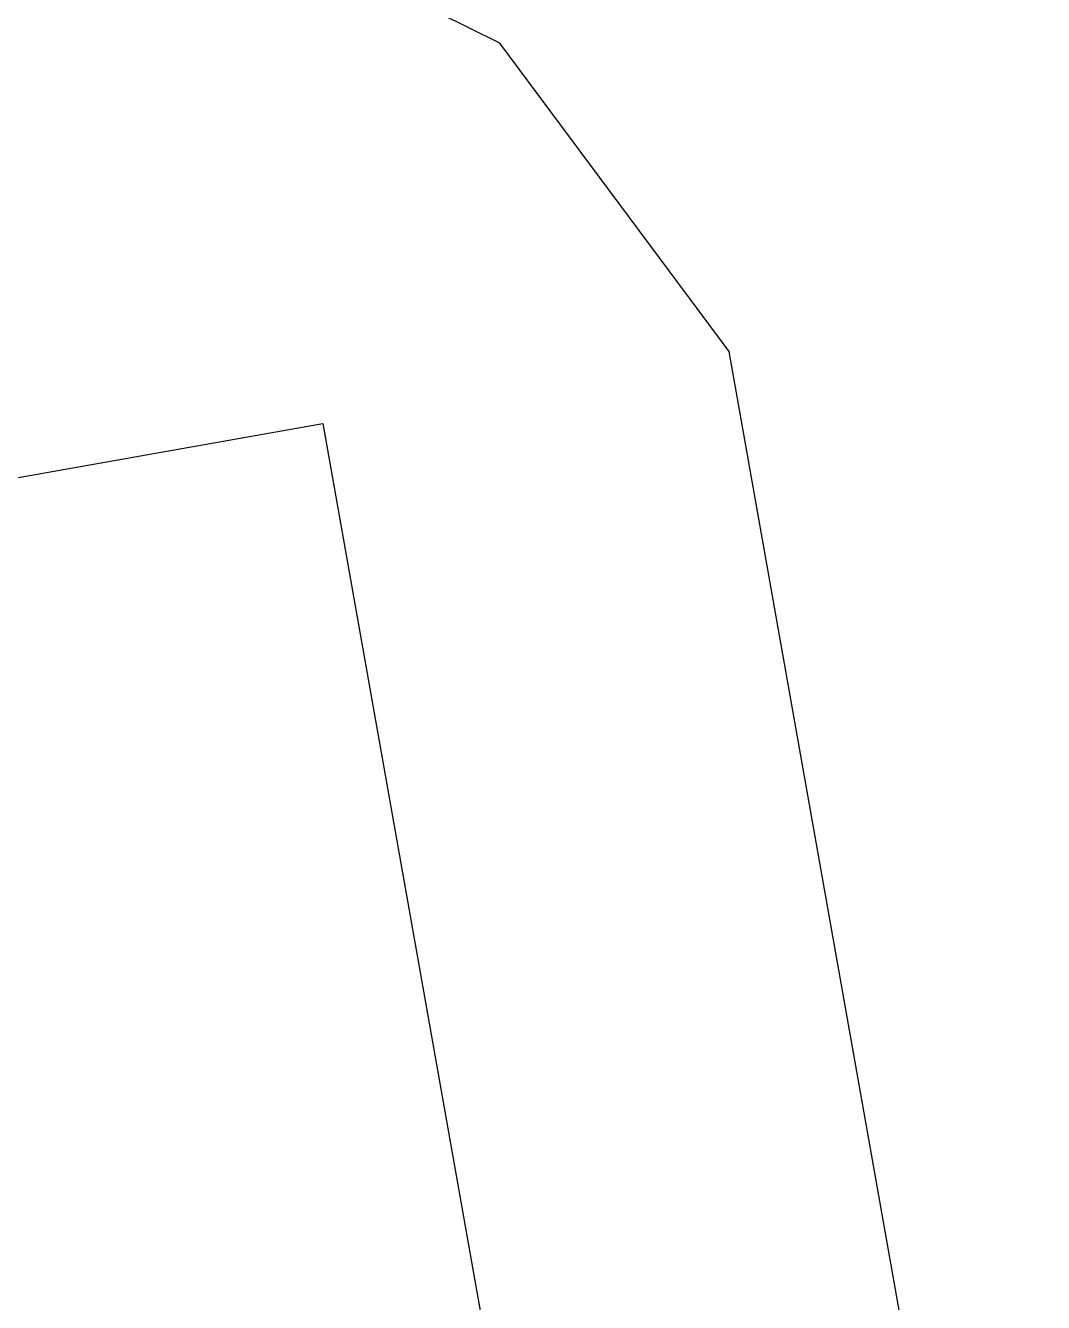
# Model space of a CAD drawing. Header units: millimetres. Extents: x 0 to 8967983, y -224399 to 13801.
# Drawn here: x 71336.904 to 71340.514, y -193403.951 to -193399.42 of the extents above; entities that cross this region are included whole.
import ezdxf

# ---------------------------------------------------------------- set-up
doc = ezdxf.new("R2010")
doc.units = ezdxf.units.MM
doc.header["$LTSCALE"] = 10
doc.layers.add('Архитектура', color=251, linetype='Continuous')

msp = doc.modelspace()

# ---------------------------------------------------------------- linework, layer by layer
at = {"layer": 'Архитектура', "lineweight": 25, "transparency": 33554684}
msp.add_lwpolyline([(71334.3571, -193401.4709), (71337.9587, -193400.8326), (71338.831, -193405.7547), (71337.8706, -193405.9249), (71337.9557, -193406.4051), (71338.521, -193406.8002), (71340.4419, -193406.4598), (71339.3993, -193400.5773), (71338.5862, -193399.4831), (71336.0074, -193398.2067)], dxfattribs=at)
msp.add_lwpolyline([(71334.3571, -193401.4709), (71337.9587, -193400.8326), (71338.831, -193405.7547), (71337.8706, -193405.9249), (71337.9557, -193406.4051), (71338.521, -193406.8002), (71340.4419, -193406.4598), (71339.3993, -193400.5773), (71338.5862, -193399.4831), (71336.0074, -193398.2067)], dxfattribs=at)
msp.add_lwpolyline([(71334.3571, -193401.4709), (71337.9587, -193400.8326), (71338.831, -193405.7547), (71337.8706, -193405.9249), (71337.9557, -193406.4051), (71338.521, -193406.8002), (71340.4419, -193406.4598), (71339.3993, -193400.5773), (71338.5862, -193399.4831), (71336.0074, -193398.2067)], dxfattribs=at)
msp.add_lwpolyline([(71334.3571, -193401.4709), (71337.9587, -193400.8326), (71338.831, -193405.7547), (71337.8706, -193405.9249), (71337.9557, -193406.4051), (71338.521, -193406.8002), (71340.4419, -193406.4598), (71339.3993, -193400.5773), (71338.5862, -193399.4831), (71336.0074, -193398.2067)], dxfattribs=at)
msp.add_lwpolyline([(71334.3571, -193401.4709), (71337.9587, -193400.8326), (71338.831, -193405.7547), (71337.8706, -193405.9249), (71337.9557, -193406.4051), (71338.521, -193406.8002), (71340.4419, -193406.4598), (71339.3993, -193400.5773), (71338.5862, -193399.4831), (71336.0074, -193398.2067)], dxfattribs=at)
msp.add_lwpolyline([(71334.3571, -193401.4709), (71337.9587, -193400.8326), (71338.831, -193405.7547), (71337.8706, -193405.9249), (71337.9557, -193406.4051), (71338.521, -193406.8002), (71340.4419, -193406.4598), (71339.3993, -193400.5773), (71338.5862, -193399.4831), (71336.0074, -193398.2067)], dxfattribs=at)
msp.add_lwpolyline([(71334.3571, -193401.4709), (71337.9587, -193400.8326), (71338.831, -193405.7547), (71337.8706, -193405.9249), (71337.9557, -193406.4051), (71338.521, -193406.8002), (71340.4419, -193406.4598), (71339.3993, -193400.5773), (71338.5862, -193399.4831), (71336.0074, -193398.2067)], dxfattribs=at)
msp.add_lwpolyline([(71334.3571, -193401.4709), (71337.9587, -193400.8326), (71338.831, -193405.7547), (71337.8706, -193405.9249), (71337.9557, -193406.4051), (71338.521, -193406.8002), (71340.4419, -193406.4598), (71339.3993, -193400.5773), (71338.5862, -193399.4831), (71336.0074, -193398.2067)], dxfattribs=at)
msp.add_lwpolyline([(71334.3571, -193401.4709), (71337.9587, -193400.8326), (71338.831, -193405.7547), (71337.8706, -193405.9249), (71337.9557, -193406.4051), (71338.521, -193406.8002), (71340.4419, -193406.4598), (71339.3993, -193400.5773), (71338.5862, -193399.4831), (71336.0074, -193398.2067)], dxfattribs=at)
msp.add_lwpolyline([(71334.3571, -193401.4709), (71337.9587, -193400.8326), (71338.831, -193405.7547), (71337.8706, -193405.9249), (71337.9557, -193406.4051), (71338.521, -193406.8002), (71340.4419, -193406.4598), (71339.3993, -193400.5773), (71338.5862, -193399.4831), (71336.0074, -193398.2067)], dxfattribs=at)
msp.add_lwpolyline([(71334.3571, -193401.4709), (71337.9587, -193400.8326), (71338.831, -193405.7547), (71337.8706, -193405.9249), (71337.9557, -193406.4051), (71338.521, -193406.8002), (71340.4419, -193406.4598), (71339.3993, -193400.5773), (71338.5862, -193399.4831), (71336.0074, -193398.2067)], dxfattribs=at)
msp.add_lwpolyline([(71334.3571, -193401.4709), (71337.9587, -193400.8326), (71338.831, -193405.7547), (71337.8706, -193405.9249), (71337.9557, -193406.4051), (71338.521, -193406.8002), (71340.4419, -193406.4598), (71339.3993, -193400.5773), (71338.5862, -193399.4831), (71336.0074, -193398.2067)], dxfattribs=at)
msp.add_lwpolyline([(71334.3571, -193401.4709), (71337.9587, -193400.8326), (71338.831, -193405.7547), (71337.8706, -193405.9249), (71337.9557, -193406.4051), (71338.521, -193406.8002), (71340.4419, -193406.4598), (71339.3993, -193400.5773), (71338.5862, -193399.4831), (71336.0074, -193398.2067)], dxfattribs=at)
msp.add_lwpolyline([(71334.3571, -193401.4709), (71337.9587, -193400.8326), (71338.831, -193405.7547), (71337.8706, -193405.9249), (71337.9557, -193406.4051), (71338.521, -193406.8002), (71340.4419, -193406.4598), (71339.3993, -193400.5773), (71338.5862, -193399.4831), (71336.0074, -193398.2067)], dxfattribs=at)
msp.add_lwpolyline([(71334.3571, -193401.4709), (71337.9587, -193400.8326), (71338.831, -193405.7547), (71337.8706, -193405.9249), (71337.9557, -193406.4051), (71338.521, -193406.8002), (71340.4419, -193406.4598), (71339.3993, -193400.5773), (71338.5862, -193399.4831), (71336.0074, -193398.2067)], dxfattribs=at)
msp.add_lwpolyline([(71334.3571, -193401.4709), (71337.9587, -193400.8326), (71338.831, -193405.7547), (71337.8706, -193405.9249), (71337.9557, -193406.4051), (71338.521, -193406.8002), (71340.4419, -193406.4598), (71339.3993, -193400.5773), (71338.5862, -193399.4831), (71336.0074, -193398.2067)], dxfattribs=at)
msp.add_lwpolyline([(71334.3571, -193401.4709), (71337.9587, -193400.8326), (71338.831, -193405.7547), (71337.8706, -193405.9249), (71337.9557, -193406.4051), (71338.521, -193406.8002), (71340.4419, -193406.4598), (71339.3993, -193400.5773), (71338.5862, -193399.4831), (71336.0074, -193398.2067)], dxfattribs=at)
msp.add_lwpolyline([(71334.3571, -193401.4709), (71337.9587, -193400.8326), (71338.831, -193405.7547), (71337.8706, -193405.9249), (71337.9557, -193406.4051), (71338.521, -193406.8002), (71340.4419, -193406.4598), (71339.3993, -193400.5773), (71338.5862, -193399.4831), (71336.0074, -193398.2067)], dxfattribs=at)
msp.add_lwpolyline([(71334.3571, -193401.4709), (71337.9587, -193400.8326), (71338.831, -193405.7547), (71337.8706, -193405.9249), (71337.9557, -193406.4051), (71338.521, -193406.8002), (71340.4419, -193406.4598), (71339.3993, -193400.5773), (71338.5862, -193399.4831), (71336.0074, -193398.2067)], dxfattribs=at)
msp.add_lwpolyline([(71334.3571, -193401.4709), (71337.9587, -193400.8326), (71338.831, -193405.7547), (71337.8706, -193405.9249), (71337.9557, -193406.4051), (71338.521, -193406.8002), (71340.4419, -193406.4598), (71339.3993, -193400.5773), (71338.5862, -193399.4831), (71336.0074, -193398.2067)], dxfattribs=at)
msp.add_lwpolyline([(71334.3571, -193401.4709), (71337.9587, -193400.8326), (71338.831, -193405.7547), (71337.8706, -193405.9249), (71337.9557, -193406.4051), (71338.521, -193406.8002), (71340.4419, -193406.4598), (71339.3993, -193400.5773), (71338.5862, -193399.4831), (71336.0074, -193398.2067)], dxfattribs=at)
msp.add_lwpolyline([(71334.3571, -193401.4709), (71337.9587, -193400.8326), (71338.831, -193405.7547), (71337.8706, -193405.9249), (71337.9557, -193406.4051), (71338.521, -193406.8002), (71340.4419, -193406.4598), (71339.3993, -193400.5773), (71338.5862, -193399.4831), (71336.0074, -193398.2067)], dxfattribs=at)
msp.add_lwpolyline([(71334.3571, -193401.4709), (71337.9587, -193400.8326), (71338.831, -193405.7547), (71337.8706, -193405.9249), (71337.9557, -193406.4051), (71338.521, -193406.8002), (71340.4419, -193406.4598), (71339.3993, -193400.5773), (71338.5862, -193399.4831), (71336.0074, -193398.2067)], dxfattribs=at)
msp.add_lwpolyline([(71334.3571, -193401.4709), (71337.9587, -193400.8326), (71338.831, -193405.7547), (71337.8706, -193405.9249), (71337.9557, -193406.4051), (71338.521, -193406.8002), (71340.4419, -193406.4598), (71339.3993, -193400.5773), (71338.5862, -193399.4831), (71336.0074, -193398.2067)], dxfattribs=at)
msp.add_lwpolyline([(71334.3571, -193401.4709), (71337.9587, -193400.8326), (71338.831, -193405.7547), (71337.8706, -193405.9249), (71337.9557, -193406.4051), (71338.521, -193406.8002), (71340.4419, -193406.4598), (71339.3993, -193400.5773), (71338.5862, -193399.4831), (71336.0074, -193398.2067)], dxfattribs=at)
msp.add_lwpolyline([(71334.3571, -193401.4709), (71337.9587, -193400.8326), (71338.831, -193405.7547), (71337.8706, -193405.9249), (71337.9557, -193406.4051), (71338.521, -193406.8002), (71340.4419, -193406.4598), (71339.3993, -193400.5773), (71338.5862, -193399.4831), (71336.0074, -193398.2067)], dxfattribs=at)
msp.add_lwpolyline([(71334.3571, -193401.4709), (71337.9587, -193400.8326), (71338.831, -193405.7547), (71337.8706, -193405.9249), (71337.9557, -193406.4051), (71338.521, -193406.8002), (71340.4419, -193406.4598), (71339.3993, -193400.5773), (71338.5862, -193399.4831), (71336.0074, -193398.2067)], dxfattribs=at)
msp.add_lwpolyline([(71334.3571, -193401.4709), (71337.9587, -193400.8326), (71338.831, -193405.7547), (71337.8706, -193405.9249), (71337.9557, -193406.4051), (71338.521, -193406.8002), (71340.4419, -193406.4598), (71339.3993, -193400.5773), (71338.5862, -193399.4831), (71336.0074, -193398.2067)], dxfattribs=at)
msp.add_lwpolyline([(71334.3571, -193401.4709), (71337.9587, -193400.8326), (71338.831, -193405.7547), (71337.8706, -193405.9249), (71337.9557, -193406.4051), (71338.521, -193406.8002), (71340.4419, -193406.4598), (71339.3993, -193400.5773), (71338.5862, -193399.4831), (71336.0074, -193398.2067)], dxfattribs=at)
msp.add_lwpolyline([(71334.3571, -193401.4709), (71337.9587, -193400.8326), (71338.831, -193405.7547), (71337.8706, -193405.9249), (71337.9557, -193406.4051), (71338.521, -193406.8002), (71340.4419, -193406.4598), (71339.3993, -193400.5773), (71338.5862, -193399.4831), (71336.0074, -193398.2067)], dxfattribs=at)
msp.add_lwpolyline([(71334.3571, -193401.4709), (71337.9587, -193400.8326), (71338.831, -193405.7547), (71337.8706, -193405.9249), (71337.9557, -193406.4051), (71338.521, -193406.8002), (71340.4419, -193406.4598), (71339.3993, -193400.5773), (71338.5862, -193399.4831), (71336.0074, -193398.2067)], dxfattribs=at)
msp.add_lwpolyline([(71334.3571, -193401.4709), (71337.9587, -193400.8326), (71338.831, -193405.7547), (71337.8706, -193405.9249), (71337.9557, -193406.4051), (71338.521, -193406.8002), (71340.4419, -193406.4598), (71339.3993, -193400.5773), (71338.5862, -193399.4831), (71336.0074, -193398.2067)], dxfattribs=at)
msp.add_lwpolyline([(71334.3571, -193401.4709), (71337.9587, -193400.8326), (71338.831, -193405.7547), (71337.8706, -193405.9249), (71337.9557, -193406.4051), (71338.521, -193406.8002), (71340.4419, -193406.4598), (71339.3993, -193400.5773), (71338.5862, -193399.4831), (71336.0074, -193398.2067)], dxfattribs=at)
msp.add_lwpolyline([(71334.3571, -193401.4709), (71337.9587, -193400.8326), (71338.831, -193405.7547), (71337.8706, -193405.9249), (71337.9557, -193406.4051), (71338.521, -193406.8002), (71340.4419, -193406.4598), (71339.3993, -193400.5773), (71338.5862, -193399.4831), (71336.0074, -193398.2067)], dxfattribs=at)
msp.add_lwpolyline([(71334.3571, -193401.4709), (71337.9587, -193400.8326), (71338.831, -193405.7547), (71337.8706, -193405.9249), (71337.9557, -193406.4051), (71338.521, -193406.8002), (71340.4419, -193406.4598), (71339.3993, -193400.5773), (71338.5862, -193399.4831), (71336.0074, -193398.2067)], dxfattribs=at)
msp.add_lwpolyline([(71334.3571, -193401.4709), (71337.9587, -193400.8326), (71338.831, -193405.7547), (71337.8706, -193405.9249), (71337.9557, -193406.4051), (71338.521, -193406.8002), (71340.4419, -193406.4598), (71339.3993, -193400.5773), (71338.5862, -193399.4831), (71336.0074, -193398.2067)], dxfattribs=at)
msp.add_lwpolyline([(71334.3571, -193401.4709), (71337.9587, -193400.8326), (71338.831, -193405.7547), (71337.8706, -193405.9249), (71337.9557, -193406.4051), (71338.521, -193406.8002), (71340.4419, -193406.4598), (71339.3993, -193400.5773), (71338.5862, -193399.4831), (71336.0074, -193398.2067)], dxfattribs=at)
msp.add_lwpolyline([(71334.3571, -193401.4709), (71337.9587, -193400.8326), (71338.831, -193405.7547), (71337.8706, -193405.9249), (71337.9557, -193406.4051), (71338.521, -193406.8002), (71340.4419, -193406.4598), (71339.3993, -193400.5773), (71338.5862, -193399.4831), (71336.0074, -193398.2067)], dxfattribs=at)
msp.add_lwpolyline([(71334.3571, -193401.4709), (71337.9587, -193400.8326), (71338.831, -193405.7547), (71337.8706, -193405.9249), (71337.9557, -193406.4051), (71338.521, -193406.8002), (71340.4419, -193406.4598), (71339.3993, -193400.5773), (71338.5862, -193399.4831), (71336.0074, -193398.2067)], dxfattribs=at)
msp.add_lwpolyline([(71334.3571, -193401.4709), (71337.9587, -193400.8326), (71338.831, -193405.7547), (71337.8706, -193405.9249), (71337.9557, -193406.4051), (71338.521, -193406.8002), (71340.4419, -193406.4598), (71339.3993, -193400.5773), (71338.5862, -193399.4831), (71336.0074, -193398.2067)], dxfattribs=at)
msp.add_lwpolyline([(71334.3571, -193401.4709), (71337.9587, -193400.8326), (71338.831, -193405.7547), (71337.8706, -193405.9249), (71337.9557, -193406.4051), (71338.521, -193406.8002), (71340.4419, -193406.4598), (71339.3993, -193400.5773), (71338.5862, -193399.4831), (71336.0074, -193398.2067)], dxfattribs=at)
msp.add_lwpolyline([(71334.3571, -193401.4709), (71337.9587, -193400.8326), (71338.831, -193405.7547), (71337.8706, -193405.9249), (71337.9557, -193406.4051), (71338.521, -193406.8002), (71340.4419, -193406.4598), (71339.3993, -193400.5773), (71338.5862, -193399.4831), (71336.0074, -193398.2067)], dxfattribs=at)
msp.add_lwpolyline([(71334.3571, -193401.4709), (71337.9587, -193400.8326), (71338.831, -193405.7547), (71337.8706, -193405.9249), (71337.9557, -193406.4051), (71338.521, -193406.8002), (71340.4419, -193406.4598), (71339.3993, -193400.5773), (71338.5862, -193399.4831), (71336.0074, -193398.2067)], dxfattribs=at)
msp.add_lwpolyline([(71334.3571, -193401.4709), (71337.9587, -193400.8326), (71338.831, -193405.7547), (71337.8706, -193405.9249), (71337.9557, -193406.4051), (71338.521, -193406.8002), (71340.4419, -193406.4598), (71339.3993, -193400.5773), (71338.5862, -193399.4831), (71336.0074, -193398.2067)], dxfattribs=at)
msp.add_lwpolyline([(71334.3571, -193401.4709), (71337.9587, -193400.8326), (71338.831, -193405.7547), (71337.8706, -193405.9249), (71337.9557, -193406.4051), (71338.521, -193406.8002), (71340.4419, -193406.4598), (71339.3993, -193400.5773), (71338.5862, -193399.4831), (71336.0074, -193398.2067)], dxfattribs=at)
msp.add_lwpolyline([(71334.3571, -193401.4709), (71337.9587, -193400.8326), (71338.831, -193405.7547), (71337.8706, -193405.9249), (71337.9557, -193406.4051), (71338.521, -193406.8002), (71340.4419, -193406.4598), (71339.3993, -193400.5773), (71338.5862, -193399.4831), (71336.0074, -193398.2067)], dxfattribs=at)
msp.add_lwpolyline([(71334.3571, -193401.4709), (71337.9587, -193400.8326), (71338.831, -193405.7547), (71337.8706, -193405.9249), (71337.9557, -193406.4051), (71338.521, -193406.8002), (71340.4419, -193406.4598), (71339.3993, -193400.5773), (71338.5862, -193399.4831), (71336.0074, -193398.2067)], dxfattribs=at)
msp.add_lwpolyline([(71334.3571, -193401.4709), (71337.9587, -193400.8326), (71338.831, -193405.7547), (71337.8706, -193405.9249), (71337.9557, -193406.4051), (71338.521, -193406.8002), (71340.4419, -193406.4598), (71339.3993, -193400.5773), (71338.5862, -193399.4831), (71336.0074, -193398.2067)], dxfattribs=at)
msp.add_lwpolyline([(71334.3571, -193401.4709), (71337.9587, -193400.8326), (71338.831, -193405.7547), (71337.8706, -193405.9249), (71337.9557, -193406.4051), (71338.521, -193406.8002), (71340.4419, -193406.4598), (71339.3993, -193400.5773), (71338.5862, -193399.4831), (71336.0074, -193398.2067)], dxfattribs=at)
msp.add_lwpolyline([(71334.3571, -193401.4709), (71337.9587, -193400.8326), (71338.831, -193405.7547), (71337.8706, -193405.9249), (71337.9557, -193406.4051), (71338.521, -193406.8002), (71340.4419, -193406.4598), (71339.3993, -193400.5773), (71338.5862, -193399.4831), (71336.0074, -193398.2067)], dxfattribs=at)
msp.add_lwpolyline([(71334.3571, -193401.4709), (71337.9587, -193400.8326), (71338.831, -193405.7547), (71337.8706, -193405.9249), (71337.9557, -193406.4051), (71338.521, -193406.8002), (71340.4419, -193406.4598), (71339.3993, -193400.5773), (71338.5862, -193399.4831), (71336.0074, -193398.2067)], dxfattribs=at)
msp.add_lwpolyline([(71334.3571, -193401.4709), (71337.9587, -193400.8326), (71338.831, -193405.7547), (71337.8706, -193405.9249), (71337.9557, -193406.4051), (71338.521, -193406.8002), (71340.4419, -193406.4598), (71339.3993, -193400.5773), (71338.5862, -193399.4831), (71336.0074, -193398.2067)], dxfattribs=at)
msp.add_lwpolyline([(71334.3571, -193401.4709), (71337.9587, -193400.8326), (71338.831, -193405.7547), (71337.8706, -193405.9249), (71337.9557, -193406.4051), (71338.521, -193406.8002), (71340.4419, -193406.4598), (71339.3993, -193400.5773), (71338.5862, -193399.4831), (71336.0074, -193398.2067)], dxfattribs=at)
msp.add_lwpolyline([(71334.3571, -193401.4709), (71337.9587, -193400.8326), (71338.831, -193405.7547), (71337.8706, -193405.9249), (71337.9557, -193406.4051), (71338.521, -193406.8002), (71340.4419, -193406.4598), (71339.3993, -193400.5773), (71338.5862, -193399.4831), (71336.0074, -193398.2067)], dxfattribs=at)
msp.add_lwpolyline([(71334.3571, -193401.4709), (71337.9587, -193400.8326), (71338.831, -193405.7547), (71337.8706, -193405.9249), (71337.9557, -193406.4051), (71338.521, -193406.8002), (71340.4419, -193406.4598), (71339.3993, -193400.5773), (71338.5862, -193399.4831), (71336.0074, -193398.2067)], dxfattribs=at)
msp.add_lwpolyline([(71334.3571, -193401.4709), (71337.9587, -193400.8326), (71338.831, -193405.7547), (71337.8706, -193405.9249), (71337.9557, -193406.4051), (71338.521, -193406.8002), (71340.4419, -193406.4598), (71339.3993, -193400.5773), (71338.5862, -193399.4831), (71336.0074, -193398.2067)], dxfattribs=at)
msp.add_lwpolyline([(71334.3571, -193401.4709), (71337.9587, -193400.8326), (71338.831, -193405.7547), (71337.8706, -193405.9249), (71337.9557, -193406.4051), (71338.521, -193406.8002), (71340.4419, -193406.4598), (71339.3993, -193400.5773), (71338.5862, -193399.4831), (71336.0074, -193398.2067)], dxfattribs=at)
msp.add_lwpolyline([(71334.3571, -193401.4709), (71337.9587, -193400.8326), (71338.831, -193405.7547), (71337.8706, -193405.9249), (71337.9557, -193406.4051), (71338.521, -193406.8002), (71340.4419, -193406.4598), (71339.3993, -193400.5773), (71338.5862, -193399.4831), (71336.0074, -193398.2067)], dxfattribs=at)
msp.add_lwpolyline([(71334.3571, -193401.4709), (71337.9587, -193400.8326), (71338.831, -193405.7547), (71337.8706, -193405.9249), (71337.9557, -193406.4051), (71338.521, -193406.8002), (71340.4419, -193406.4598), (71339.3993, -193400.5773), (71338.5862, -193399.4831), (71336.0074, -193398.2067)], dxfattribs=at)
msp.add_lwpolyline([(71334.3571, -193401.4709), (71337.9587, -193400.8326), (71338.831, -193405.7547), (71337.8706, -193405.9249), (71337.9557, -193406.4051), (71338.521, -193406.8002), (71340.4419, -193406.4598), (71339.3993, -193400.5773), (71338.5862, -193399.4831), (71336.0074, -193398.2067)], dxfattribs=at)
msp.add_lwpolyline([(71334.3571, -193401.4709), (71337.9587, -193400.8326), (71338.831, -193405.7547), (71337.8706, -193405.9249), (71337.9557, -193406.4051), (71338.521, -193406.8002), (71340.4419, -193406.4598), (71339.3993, -193400.5773), (71338.5862, -193399.4831), (71336.0074, -193398.2067)], dxfattribs=at)
msp.add_lwpolyline([(71334.3571, -193401.4709), (71337.9587, -193400.8326), (71338.831, -193405.7547), (71337.8706, -193405.9249), (71337.9557, -193406.4051), (71338.521, -193406.8002), (71340.4419, -193406.4598), (71339.3993, -193400.5773), (71338.5862, -193399.4831), (71336.0074, -193398.2067)], dxfattribs=at)
msp.add_lwpolyline([(71334.3571, -193401.4709), (71337.9587, -193400.8326), (71338.831, -193405.7547), (71337.8706, -193405.9249), (71337.9557, -193406.4051), (71338.521, -193406.8002), (71340.4419, -193406.4598), (71339.3993, -193400.5773), (71338.5862, -193399.4831), (71336.0074, -193398.2067)], dxfattribs=at)
msp.add_lwpolyline([(71334.3571, -193401.4709), (71337.9587, -193400.8326), (71338.831, -193405.7547), (71337.8706, -193405.9249), (71337.9557, -193406.4051), (71338.521, -193406.8002), (71340.4419, -193406.4598), (71339.3993, -193400.5773), (71338.5862, -193399.4831), (71336.0074, -193398.2067)], dxfattribs=at)
msp.add_lwpolyline([(71334.3571, -193401.4709), (71337.9587, -193400.8326), (71338.831, -193405.7547), (71337.8706, -193405.9249), (71337.9557, -193406.4051), (71338.521, -193406.8002), (71340.4419, -193406.4598), (71339.3993, -193400.5773), (71338.5862, -193399.4831), (71336.0074, -193398.2067)], dxfattribs=at)
msp.add_lwpolyline([(71334.3571, -193401.4709), (71337.9587, -193400.8326), (71338.831, -193405.7547), (71337.8706, -193405.9249), (71337.9557, -193406.4051), (71338.521, -193406.8002), (71340.4419, -193406.4598), (71339.3993, -193400.5773), (71338.5862, -193399.4831), (71336.0074, -193398.2067)], dxfattribs=at)
msp.add_lwpolyline([(71334.3571, -193401.4709), (71337.9587, -193400.8326), (71338.831, -193405.7547), (71337.8706, -193405.9249), (71337.9557, -193406.4051), (71338.521, -193406.8002), (71340.4419, -193406.4598), (71339.3993, -193400.5773), (71338.5862, -193399.4831), (71336.0074, -193398.2067)], dxfattribs=at)
msp.add_lwpolyline([(71334.3571, -193401.4709), (71337.9587, -193400.8326), (71338.831, -193405.7547), (71337.8706, -193405.9249), (71337.9557, -193406.4051), (71338.521, -193406.8002), (71340.4419, -193406.4598), (71339.3993, -193400.5773), (71338.5862, -193399.4831), (71336.0074, -193398.2067)], dxfattribs=at)
msp.add_lwpolyline([(71334.3571, -193401.4709), (71337.9587, -193400.8326), (71338.831, -193405.7547), (71337.8706, -193405.9249), (71337.9557, -193406.4051), (71338.521, -193406.8002), (71340.4419, -193406.4598), (71339.3993, -193400.5773), (71338.5862, -193399.4831), (71336.0074, -193398.2067)], dxfattribs=at)
msp.add_lwpolyline([(71334.3571, -193401.4709), (71337.9587, -193400.8326), (71338.831, -193405.7547), (71337.8706, -193405.9249), (71337.9557, -193406.4051), (71338.521, -193406.8002), (71340.4419, -193406.4598), (71339.3993, -193400.5773), (71338.5862, -193399.4831), (71336.0074, -193398.2067)], dxfattribs=at)
msp.add_lwpolyline([(71334.3571, -193401.4709), (71337.9587, -193400.8326), (71338.831, -193405.7547), (71337.8706, -193405.9249), (71337.9557, -193406.4051), (71338.521, -193406.8002), (71340.4419, -193406.4598), (71339.3993, -193400.5773), (71338.5862, -193399.4831), (71336.0074, -193398.2067)], dxfattribs=at)
msp.add_lwpolyline([(71334.3571, -193401.4709), (71337.9587, -193400.8326), (71338.831, -193405.7547), (71337.8706, -193405.9249), (71337.9557, -193406.4051), (71338.521, -193406.8002), (71340.4419, -193406.4598), (71339.3993, -193400.5773), (71338.5862, -193399.4831), (71336.0074, -193398.2067)], dxfattribs=at)
msp.add_lwpolyline([(71334.3571, -193401.4709), (71337.9587, -193400.8326), (71338.831, -193405.7547), (71337.8706, -193405.9249), (71337.9557, -193406.4051), (71338.521, -193406.8002), (71340.4419, -193406.4598), (71339.3993, -193400.5773), (71338.5862, -193399.4831), (71336.0074, -193398.2067)], dxfattribs=at)
msp.add_lwpolyline([(71334.3571, -193401.4709), (71337.9587, -193400.8326), (71338.831, -193405.7547), (71337.8706, -193405.9249), (71337.9557, -193406.4051), (71338.521, -193406.8002), (71340.4419, -193406.4598), (71339.3993, -193400.5773), (71338.5862, -193399.4831), (71336.0074, -193398.2067)], dxfattribs=at)
msp.add_lwpolyline([(71334.3571, -193401.4709), (71337.9587, -193400.8326), (71338.831, -193405.7547), (71337.8706, -193405.9249), (71337.9557, -193406.4051), (71338.521, -193406.8002), (71340.4419, -193406.4598), (71339.3993, -193400.5773), (71338.5862, -193399.4831), (71336.0074, -193398.2067)], dxfattribs=at)
msp.add_lwpolyline([(71334.3571, -193401.4709), (71337.9587, -193400.8326), (71338.831, -193405.7547), (71337.8706, -193405.9249), (71337.9557, -193406.4051), (71338.521, -193406.8002), (71340.4419, -193406.4598), (71339.3993, -193400.5773), (71338.5862, -193399.4831), (71336.0074, -193398.2067)], dxfattribs=at)
msp.add_lwpolyline([(71334.3571, -193401.4709), (71337.9587, -193400.8326), (71338.831, -193405.7547), (71337.8706, -193405.9249), (71337.9557, -193406.4051), (71338.521, -193406.8002), (71340.4419, -193406.4598), (71339.3993, -193400.5773), (71338.5862, -193399.4831), (71336.0074, -193398.2067)], dxfattribs=at)
msp.add_lwpolyline([(71334.3571, -193401.4709), (71337.9587, -193400.8326), (71338.831, -193405.7547), (71337.8706, -193405.9249), (71337.9557, -193406.4051), (71338.521, -193406.8002), (71340.4419, -193406.4598), (71339.3993, -193400.5773), (71338.5862, -193399.4831), (71336.0074, -193398.2067)], dxfattribs=at)
msp.add_lwpolyline([(71334.3571, -193401.4709), (71337.9587, -193400.8326), (71338.831, -193405.7547), (71337.8706, -193405.9249), (71337.9557, -193406.4051), (71338.521, -193406.8002), (71340.4419, -193406.4598), (71339.3993, -193400.5773), (71338.5862, -193399.4831), (71336.0074, -193398.2067)], dxfattribs=at)
msp.add_lwpolyline([(71334.3571, -193401.4709), (71337.9587, -193400.8326), (71338.831, -193405.7547), (71337.8706, -193405.9249), (71337.9557, -193406.4051), (71338.521, -193406.8002), (71340.4419, -193406.4598), (71339.3993, -193400.5773), (71338.5862, -193399.4831), (71336.0074, -193398.2067)], dxfattribs=at)
msp.add_lwpolyline([(71334.3571, -193401.4709), (71337.9587, -193400.8326), (71338.831, -193405.7547), (71337.8706, -193405.9249), (71337.9557, -193406.4051), (71338.521, -193406.8002), (71340.4419, -193406.4598), (71339.3993, -193400.5773), (71338.5862, -193399.4831), (71336.0074, -193398.2067)], dxfattribs=at)
msp.add_lwpolyline([(71334.3571, -193401.4709), (71337.9587, -193400.8326), (71338.831, -193405.7547), (71337.8706, -193405.9249), (71337.9557, -193406.4051), (71338.521, -193406.8002), (71340.4419, -193406.4598), (71339.3993, -193400.5773), (71338.5862, -193399.4831), (71336.0074, -193398.2067)], dxfattribs=at)
msp.add_lwpolyline([(71334.3571, -193401.4709), (71337.9587, -193400.8326), (71338.831, -193405.7547), (71337.8706, -193405.9249), (71337.9557, -193406.4051), (71338.521, -193406.8002), (71340.4419, -193406.4598), (71339.3993, -193400.5773), (71338.5862, -193399.4831), (71336.0074, -193398.2067)], dxfattribs=at)
msp.add_lwpolyline([(71334.3571, -193401.4709), (71337.9587, -193400.8326), (71338.831, -193405.7547), (71337.8706, -193405.9249), (71337.9557, -193406.4051), (71338.521, -193406.8002), (71340.4419, -193406.4598), (71339.3993, -193400.5773), (71338.5862, -193399.4831), (71336.0074, -193398.2067)], dxfattribs=at)
msp.add_lwpolyline([(71334.3571, -193401.4709), (71337.9587, -193400.8326), (71338.831, -193405.7547), (71337.8706, -193405.9249), (71337.9557, -193406.4051), (71338.521, -193406.8002), (71340.4419, -193406.4598), (71339.3993, -193400.5773), (71338.5862, -193399.4831), (71336.0074, -193398.2067)], dxfattribs=at)
msp.add_lwpolyline([(71334.3571, -193401.4709), (71337.9587, -193400.8326), (71338.831, -193405.7547), (71337.8706, -193405.9249), (71337.9557, -193406.4051), (71338.521, -193406.8002), (71340.4419, -193406.4598), (71339.3993, -193400.5773), (71338.5862, -193399.4831), (71336.0074, -193398.2067)], dxfattribs=at)
msp.add_lwpolyline([(71334.3571, -193401.4709), (71337.9587, -193400.8326), (71338.831, -193405.7547), (71337.8706, -193405.9249), (71337.9557, -193406.4051), (71338.521, -193406.8002), (71340.4419, -193406.4598), (71339.3993, -193400.5773), (71338.5862, -193399.4831), (71336.0074, -193398.2067)], dxfattribs=at)
msp.add_lwpolyline([(71334.3571, -193401.4709), (71337.9587, -193400.8326), (71338.831, -193405.7547), (71337.8706, -193405.9249), (71337.9557, -193406.4051), (71338.521, -193406.8002), (71340.4419, -193406.4598), (71339.3993, -193400.5773), (71338.5862, -193399.4831), (71336.0074, -193398.2067)], dxfattribs=at)
msp.add_lwpolyline([(71334.3571, -193401.4709), (71337.9587, -193400.8326), (71338.831, -193405.7547), (71337.8706, -193405.9249), (71337.9557, -193406.4051), (71338.521, -193406.8002), (71340.4419, -193406.4598), (71339.3993, -193400.5773), (71338.5862, -193399.4831), (71336.0074, -193398.2067)], dxfattribs=at)
msp.add_lwpolyline([(71334.3571, -193401.4709), (71337.9587, -193400.8326), (71338.831, -193405.7547), (71337.8706, -193405.9249), (71337.9557, -193406.4051), (71338.521, -193406.8002), (71340.4419, -193406.4598), (71339.3993, -193400.5773), (71338.5862, -193399.4831), (71336.0074, -193398.2067)], dxfattribs=at)
msp.add_lwpolyline([(71334.3571, -193401.4709), (71337.9587, -193400.8326), (71338.831, -193405.7547), (71337.8706, -193405.9249), (71337.9557, -193406.4051), (71338.521, -193406.8002), (71340.4419, -193406.4598), (71339.3993, -193400.5773), (71338.5862, -193399.4831), (71336.0074, -193398.2067)], dxfattribs=at)
msp.add_lwpolyline([(71334.3571, -193401.4709), (71337.9587, -193400.8326), (71338.831, -193405.7547), (71337.8706, -193405.9249), (71337.9557, -193406.4051), (71338.521, -193406.8002), (71340.4419, -193406.4598), (71339.3993, -193400.5773), (71338.5862, -193399.4831), (71336.0074, -193398.2067)], dxfattribs=at)
msp.add_lwpolyline([(71334.3571, -193401.4709), (71337.9587, -193400.8326), (71338.831, -193405.7547), (71337.8706, -193405.9249), (71337.9557, -193406.4051), (71338.521, -193406.8002), (71340.4419, -193406.4598), (71339.3993, -193400.5773), (71338.5862, -193399.4831), (71336.0074, -193398.2067)], dxfattribs=at)
msp.add_lwpolyline([(71334.3571, -193401.4709), (71337.9587, -193400.8326), (71338.831, -193405.7547), (71337.8706, -193405.9249), (71337.9557, -193406.4051), (71338.521, -193406.8002), (71340.4419, -193406.4598), (71339.3993, -193400.5773), (71338.5862, -193399.4831), (71336.0074, -193398.2067)], dxfattribs=at)
msp.add_lwpolyline([(71334.3571, -193401.4709), (71337.9587, -193400.8326), (71338.831, -193405.7547), (71337.8706, -193405.9249), (71337.9557, -193406.4051), (71338.521, -193406.8002), (71340.4419, -193406.4598), (71339.3993, -193400.5773), (71338.5862, -193399.4831), (71336.0074, -193398.2067)], dxfattribs=at)
msp.add_lwpolyline([(71334.3571, -193401.4709), (71337.9587, -193400.8326), (71338.831, -193405.7547), (71337.8706, -193405.9249), (71337.9557, -193406.4051), (71338.521, -193406.8002), (71340.4419, -193406.4598), (71339.3993, -193400.5773), (71338.5862, -193399.4831), (71336.0074, -193398.2067)], dxfattribs=at)
msp.add_lwpolyline([(71334.3571, -193401.4709), (71337.9587, -193400.8326), (71338.831, -193405.7547), (71337.8706, -193405.9249), (71337.9557, -193406.4051), (71338.521, -193406.8002), (71340.4419, -193406.4598), (71339.3993, -193400.5773), (71338.5862, -193399.4831), (71336.0074, -193398.2067)], dxfattribs=at)
msp.add_lwpolyline([(71334.3571, -193401.4709), (71337.9587, -193400.8326), (71338.831, -193405.7547), (71337.8706, -193405.9249), (71337.9557, -193406.4051), (71338.521, -193406.8002), (71340.4419, -193406.4598), (71339.3993, -193400.5773), (71338.5862, -193399.4831), (71336.0074, -193398.2067)], dxfattribs=at)
msp.add_lwpolyline([(71334.3571, -193401.4709), (71337.9587, -193400.8326), (71338.831, -193405.7547), (71337.8706, -193405.9249), (71337.9557, -193406.4051), (71338.521, -193406.8002), (71340.4419, -193406.4598), (71339.3993, -193400.5773), (71338.5862, -193399.4831), (71336.0074, -193398.2067)], dxfattribs=at)
msp.add_lwpolyline([(71334.3571, -193401.4709), (71337.9587, -193400.8326), (71338.831, -193405.7547), (71337.8706, -193405.9249), (71337.9557, -193406.4051), (71338.521, -193406.8002), (71340.4419, -193406.4598), (71339.3993, -193400.5773), (71338.5862, -193399.4831), (71336.0074, -193398.2067)], dxfattribs=at)
msp.add_lwpolyline([(71334.3571, -193401.4709), (71337.9587, -193400.8326), (71338.831, -193405.7547), (71337.8706, -193405.9249), (71337.9557, -193406.4051), (71338.521, -193406.8002), (71340.4419, -193406.4598), (71339.3993, -193400.5773), (71338.5862, -193399.4831), (71336.0074, -193398.2067)], dxfattribs=at)
msp.add_lwpolyline([(71334.3571, -193401.4709), (71337.9587, -193400.8326), (71338.831, -193405.7547), (71337.8706, -193405.9249), (71337.9557, -193406.4051), (71338.521, -193406.8002), (71340.4419, -193406.4598), (71339.3993, -193400.5773), (71338.5862, -193399.4831), (71336.0074, -193398.2067)], dxfattribs=at)
msp.add_lwpolyline([(71334.3571, -193401.4709), (71337.9587, -193400.8326), (71338.831, -193405.7547), (71337.8706, -193405.9249), (71337.9557, -193406.4051), (71338.521, -193406.8002), (71340.4419, -193406.4598), (71339.3993, -193400.5773), (71338.5862, -193399.4831), (71336.0074, -193398.2067)], dxfattribs=at)
msp.add_lwpolyline([(71334.3571, -193401.4709), (71337.9587, -193400.8326), (71338.831, -193405.7547), (71337.8706, -193405.9249), (71337.9557, -193406.4051), (71338.521, -193406.8002), (71340.4419, -193406.4598), (71339.3993, -193400.5773), (71338.5862, -193399.4831), (71336.0074, -193398.2067)], dxfattribs=at)
msp.add_lwpolyline([(71334.3571, -193401.4709), (71337.9587, -193400.8326), (71338.831, -193405.7547), (71337.8706, -193405.9249), (71337.9557, -193406.4051), (71338.521, -193406.8002), (71340.4419, -193406.4598), (71339.3993, -193400.5773), (71338.5862, -193399.4831), (71336.0074, -193398.2067)], dxfattribs=at)
msp.add_lwpolyline([(71334.3571, -193401.4709), (71337.9587, -193400.8326), (71338.831, -193405.7547), (71337.8706, -193405.9249), (71337.9557, -193406.4051), (71338.521, -193406.8002), (71340.4419, -193406.4598), (71339.3993, -193400.5773), (71338.5862, -193399.4831), (71336.0074, -193398.2067)], dxfattribs=at)
msp.add_lwpolyline([(71334.3571, -193401.4709), (71337.9587, -193400.8326), (71338.831, -193405.7547), (71337.8706, -193405.9249), (71337.9557, -193406.4051), (71338.521, -193406.8002), (71340.4419, -193406.4598), (71339.3993, -193400.5773), (71338.5862, -193399.4831), (71336.0074, -193398.2067)], dxfattribs=at)
msp.add_lwpolyline([(71334.3571, -193401.4709), (71337.9587, -193400.8326), (71338.831, -193405.7547), (71337.8706, -193405.9249), (71337.9557, -193406.4051), (71338.521, -193406.8002), (71340.4419, -193406.4598), (71339.3993, -193400.5773), (71338.5862, -193399.4831), (71336.0074, -193398.2067)], dxfattribs=at)
msp.add_lwpolyline([(71334.3571, -193401.4709), (71337.9587, -193400.8326), (71338.831, -193405.7547), (71337.8706, -193405.9249), (71337.9557, -193406.4051), (71338.521, -193406.8002), (71340.4419, -193406.4598), (71339.3993, -193400.5773), (71338.5862, -193399.4831), (71336.0074, -193398.2067)], dxfattribs=at)
msp.add_lwpolyline([(71334.3571, -193401.4709), (71337.9587, -193400.8326), (71338.831, -193405.7547), (71337.8706, -193405.9249), (71337.9557, -193406.4051), (71338.521, -193406.8002), (71340.4419, -193406.4598), (71339.3993, -193400.5773), (71338.5862, -193399.4831), (71336.0074, -193398.2067)], dxfattribs=at)
msp.add_lwpolyline([(71334.3571, -193401.4709), (71337.9587, -193400.8326), (71338.831, -193405.7547), (71337.8706, -193405.9249), (71337.9557, -193406.4051), (71338.521, -193406.8002), (71340.4419, -193406.4598), (71339.3993, -193400.5773), (71338.5862, -193399.4831), (71336.0074, -193398.2067)], dxfattribs=at)
msp.add_lwpolyline([(71334.3571, -193401.4709), (71337.9587, -193400.8326), (71338.831, -193405.7547), (71337.8706, -193405.9249), (71337.9557, -193406.4051), (71338.521, -193406.8002), (71340.4419, -193406.4598), (71339.3993, -193400.5773), (71338.5862, -193399.4831), (71336.0074, -193398.2067)], dxfattribs=at)
msp.add_lwpolyline([(71334.3571, -193401.4709), (71337.9587, -193400.8326), (71338.831, -193405.7547), (71337.8706, -193405.9249), (71337.9557, -193406.4051), (71338.521, -193406.8002), (71340.4419, -193406.4598), (71339.3993, -193400.5773), (71338.5862, -193399.4831), (71336.0074, -193398.2067)], dxfattribs=at)
msp.add_lwpolyline([(71334.3571, -193401.4709), (71337.9587, -193400.8326), (71338.831, -193405.7547), (71337.8706, -193405.9249), (71337.9557, -193406.4051), (71338.521, -193406.8002), (71340.4419, -193406.4598), (71339.3993, -193400.5773), (71338.5862, -193399.4831), (71336.0074, -193398.2067)], dxfattribs=at)
msp.add_lwpolyline([(71334.3571, -193401.4709), (71337.9587, -193400.8326), (71338.831, -193405.7547), (71337.8706, -193405.9249), (71337.9557, -193406.4051), (71338.521, -193406.8002), (71340.4419, -193406.4598), (71339.3993, -193400.5773), (71338.5862, -193399.4831), (71336.0074, -193398.2067)], dxfattribs=at)
msp.add_lwpolyline([(71334.3571, -193401.4709), (71337.9587, -193400.8326), (71338.831, -193405.7547), (71337.8706, -193405.9249), (71337.9557, -193406.4051), (71338.521, -193406.8002), (71340.4419, -193406.4598), (71339.3993, -193400.5773), (71338.5862, -193399.4831), (71336.0074, -193398.2067)], dxfattribs=at)
msp.add_lwpolyline([(71334.3571, -193401.4709), (71337.9587, -193400.8326), (71338.831, -193405.7547), (71337.8706, -193405.9249), (71337.9557, -193406.4051), (71338.521, -193406.8002), (71340.4419, -193406.4598), (71339.3993, -193400.5773), (71338.5862, -193399.4831), (71336.0074, -193398.2067)], dxfattribs=at)
msp.add_lwpolyline([(71334.3571, -193401.4709), (71337.9587, -193400.8326), (71338.831, -193405.7547), (71337.8706, -193405.9249), (71337.9557, -193406.4051), (71338.521, -193406.8002), (71340.4419, -193406.4598), (71339.3993, -193400.5773), (71338.5862, -193399.4831), (71336.0074, -193398.2067)], dxfattribs=at)
msp.add_lwpolyline([(71334.3571, -193401.4709), (71337.9587, -193400.8326), (71338.831, -193405.7547), (71337.8706, -193405.9249), (71337.9557, -193406.4051), (71338.521, -193406.8002), (71340.4419, -193406.4598), (71339.3993, -193400.5773), (71338.5862, -193399.4831), (71336.0074, -193398.2067)], dxfattribs=at)
msp.add_lwpolyline([(71334.3571, -193401.4709), (71337.9587, -193400.8326), (71338.831, -193405.7547), (71337.8706, -193405.9249), (71337.9557, -193406.4051), (71338.521, -193406.8002), (71340.4419, -193406.4598), (71339.3993, -193400.5773), (71338.5862, -193399.4831), (71336.0074, -193398.2067)], dxfattribs=at)
msp.add_lwpolyline([(71334.3571, -193401.4709), (71337.9587, -193400.8326), (71338.831, -193405.7547), (71337.8706, -193405.9249), (71337.9557, -193406.4051), (71338.521, -193406.8002), (71340.4419, -193406.4598), (71339.3993, -193400.5773), (71338.5862, -193399.4831), (71336.0074, -193398.2067)], dxfattribs=at)
msp.add_lwpolyline([(71334.3571, -193401.4709), (71337.9587, -193400.8326), (71338.831, -193405.7547), (71337.8706, -193405.9249), (71337.9557, -193406.4051), (71338.521, -193406.8002), (71340.4419, -193406.4598), (71339.3993, -193400.5773), (71338.5862, -193399.4831), (71336.0074, -193398.2067)], dxfattribs=at)
msp.add_lwpolyline([(71334.3571, -193401.4709), (71337.9587, -193400.8326), (71338.831, -193405.7547), (71337.8706, -193405.9249), (71337.9557, -193406.4051), (71338.521, -193406.8002), (71340.4419, -193406.4598), (71339.3993, -193400.5773), (71338.5862, -193399.4831), (71336.0074, -193398.2067)], dxfattribs=at)
msp.add_lwpolyline([(71334.3571, -193401.4709), (71337.9587, -193400.8326), (71338.831, -193405.7547), (71337.8706, -193405.9249), (71337.9557, -193406.4051), (71338.521, -193406.8002), (71340.4419, -193406.4598), (71339.3993, -193400.5773), (71338.5862, -193399.4831), (71336.0074, -193398.2067)], dxfattribs=at)
msp.add_lwpolyline([(71334.3571, -193401.4709), (71337.9587, -193400.8326), (71338.831, -193405.7547), (71337.8706, -193405.9249), (71337.9557, -193406.4051), (71338.521, -193406.8002), (71340.4419, -193406.4598), (71339.3993, -193400.5773), (71338.5862, -193399.4831), (71336.0074, -193398.2067)], dxfattribs=at)
msp.add_lwpolyline([(71334.3571, -193401.4709), (71337.9587, -193400.8326), (71338.831, -193405.7547), (71337.8706, -193405.9249), (71337.9557, -193406.4051), (71338.521, -193406.8002), (71340.4419, -193406.4598), (71339.3993, -193400.5773), (71338.5862, -193399.4831), (71336.0074, -193398.2067)], dxfattribs=at)
msp.add_lwpolyline([(71334.3571, -193401.4709), (71337.9587, -193400.8326), (71338.831, -193405.7547), (71337.8706, -193405.9249), (71337.9557, -193406.4051), (71338.521, -193406.8002), (71340.4419, -193406.4598), (71339.3993, -193400.5773), (71338.5862, -193399.4831), (71336.0074, -193398.2067)], dxfattribs=at)
msp.add_lwpolyline([(71334.3571, -193401.4709), (71337.9587, -193400.8326), (71338.831, -193405.7547), (71337.8706, -193405.9249), (71337.9557, -193406.4051), (71338.521, -193406.8002), (71340.4419, -193406.4598), (71339.3993, -193400.5773), (71338.5862, -193399.4831), (71336.0074, -193398.2067)], dxfattribs=at)
msp.add_lwpolyline([(71334.3571, -193401.4709), (71337.9587, -193400.8326), (71338.831, -193405.7547), (71337.8706, -193405.9249), (71337.9557, -193406.4051), (71338.521, -193406.8002), (71340.4419, -193406.4598), (71339.3993, -193400.5773), (71338.5862, -193399.4831), (71336.0074, -193398.2067)], dxfattribs=at)
msp.add_lwpolyline([(71334.3571, -193401.4709), (71337.9587, -193400.8326), (71338.831, -193405.7547), (71337.8706, -193405.9249), (71337.9557, -193406.4051), (71338.521, -193406.8002), (71340.4419, -193406.4598), (71339.3993, -193400.5773), (71338.5862, -193399.4831), (71336.0074, -193398.2067)], dxfattribs=at)
msp.add_lwpolyline([(71334.3571, -193401.4709), (71337.9587, -193400.8326), (71338.831, -193405.7547), (71337.8706, -193405.9249), (71337.9557, -193406.4051), (71338.521, -193406.8002), (71340.4419, -193406.4598), (71339.3993, -193400.5773), (71338.5862, -193399.4831), (71336.0074, -193398.2067)], dxfattribs=at)
msp.add_lwpolyline([(71334.3571, -193401.4709), (71337.9587, -193400.8326), (71338.831, -193405.7547), (71337.8706, -193405.9249), (71337.9557, -193406.4051), (71338.521, -193406.8002), (71340.4419, -193406.4598), (71339.3993, -193400.5773), (71338.5862, -193399.4831), (71336.0074, -193398.2067)], dxfattribs=at)
msp.add_lwpolyline([(71334.3571, -193401.4709), (71337.9587, -193400.8326), (71338.831, -193405.7547), (71337.8706, -193405.9249), (71337.9557, -193406.4051), (71338.521, -193406.8002), (71340.4419, -193406.4598), (71339.3993, -193400.5773), (71338.5862, -193399.4831), (71336.0074, -193398.2067)], dxfattribs=at)
msp.add_lwpolyline([(71334.3571, -193401.4709), (71337.9587, -193400.8326), (71338.831, -193405.7547), (71337.8706, -193405.9249), (71337.9557, -193406.4051), (71338.521, -193406.8002), (71340.4419, -193406.4598), (71339.3993, -193400.5773), (71338.5862, -193399.4831), (71336.0074, -193398.2067)], dxfattribs=at)
msp.add_lwpolyline([(71334.3571, -193401.4709), (71337.9587, -193400.8326), (71338.831, -193405.7547), (71337.8706, -193405.9249), (71337.9557, -193406.4051), (71338.521, -193406.8002), (71340.4419, -193406.4598), (71339.3993, -193400.5773), (71338.5862, -193399.4831), (71336.0074, -193398.2067)], dxfattribs=at)
msp.add_lwpolyline([(71334.3571, -193401.4709), (71337.9587, -193400.8326), (71338.831, -193405.7547), (71337.8706, -193405.9249), (71337.9557, -193406.4051), (71338.521, -193406.8002), (71340.4419, -193406.4598), (71339.3993, -193400.5773), (71338.5862, -193399.4831), (71336.0074, -193398.2067)], dxfattribs=at)
msp.add_lwpolyline([(71334.3571, -193401.4709), (71337.9587, -193400.8326), (71338.831, -193405.7547), (71337.8706, -193405.9249), (71337.9557, -193406.4051), (71338.521, -193406.8002), (71340.4419, -193406.4598), (71339.3993, -193400.5773), (71338.5862, -193399.4831), (71336.0074, -193398.2067)], dxfattribs=at)
msp.add_lwpolyline([(71334.3571, -193401.4709), (71337.9587, -193400.8326), (71338.831, -193405.7547), (71337.8706, -193405.9249), (71337.9557, -193406.4051), (71338.521, -193406.8002), (71340.4419, -193406.4598), (71339.3993, -193400.5773), (71338.5862, -193399.4831), (71336.0074, -193398.2067)], dxfattribs=at)
msp.add_lwpolyline([(71334.3571, -193401.4709), (71337.9587, -193400.8326), (71338.831, -193405.7547), (71337.8706, -193405.9249), (71337.9557, -193406.4051), (71338.521, -193406.8002), (71340.4419, -193406.4598), (71339.3993, -193400.5773), (71338.5862, -193399.4831), (71336.0074, -193398.2067)], dxfattribs=at)
msp.add_lwpolyline([(71334.3571, -193401.4709), (71337.9587, -193400.8326), (71338.831, -193405.7547), (71337.8706, -193405.9249), (71337.9557, -193406.4051), (71338.521, -193406.8002), (71340.4419, -193406.4598), (71339.3993, -193400.5773), (71338.5862, -193399.4831), (71336.0074, -193398.2067)], dxfattribs=at)
msp.add_lwpolyline([(71334.3571, -193401.4709), (71337.9587, -193400.8326), (71338.831, -193405.7547), (71337.8706, -193405.9249), (71337.9557, -193406.4051), (71338.521, -193406.8002), (71340.4419, -193406.4598), (71339.3993, -193400.5773), (71338.5862, -193399.4831), (71336.0074, -193398.2067)], dxfattribs=at)
msp.add_lwpolyline([(71334.3571, -193401.4709), (71337.9587, -193400.8326), (71338.831, -193405.7547), (71337.8706, -193405.9249), (71337.9557, -193406.4051), (71338.521, -193406.8002), (71340.4419, -193406.4598), (71339.3993, -193400.5773), (71338.5862, -193399.4831), (71336.0074, -193398.2067)], dxfattribs=at)
msp.add_lwpolyline([(71334.3571, -193401.4709), (71337.9587, -193400.8326), (71338.831, -193405.7547), (71337.8706, -193405.9249), (71337.9557, -193406.4051), (71338.521, -193406.8002), (71340.4419, -193406.4598), (71339.3993, -193400.5773), (71338.5862, -193399.4831), (71336.0074, -193398.2067)], dxfattribs=at)
msp.add_lwpolyline([(71334.3571, -193401.4709), (71337.9587, -193400.8326), (71338.831, -193405.7547), (71337.8706, -193405.9249), (71337.9557, -193406.4051), (71338.521, -193406.8002), (71340.4419, -193406.4598), (71339.3993, -193400.5773), (71338.5862, -193399.4831), (71336.0074, -193398.2067)], dxfattribs=at)
msp.add_lwpolyline([(71334.3571, -193401.4709), (71337.9587, -193400.8326), (71338.831, -193405.7547), (71337.8706, -193405.9249), (71337.9557, -193406.4051), (71338.521, -193406.8002), (71340.4419, -193406.4598), (71339.3993, -193400.5773), (71338.5862, -193399.4831), (71336.0074, -193398.2067)], dxfattribs=at)
msp.add_lwpolyline([(71334.3571, -193401.4709), (71337.9587, -193400.8326), (71338.831, -193405.7547), (71337.8706, -193405.9249), (71337.9557, -193406.4051), (71338.521, -193406.8002), (71340.4419, -193406.4598), (71339.3993, -193400.5773), (71338.5862, -193399.4831), (71336.0074, -193398.2067)], dxfattribs=at)
msp.add_lwpolyline([(71334.3571, -193401.4709), (71337.9587, -193400.8326), (71338.831, -193405.7547), (71337.8706, -193405.9249), (71337.9557, -193406.4051), (71338.521, -193406.8002), (71340.4419, -193406.4598), (71339.3993, -193400.5773), (71338.5862, -193399.4831), (71336.0074, -193398.2067)], dxfattribs=at)
msp.add_lwpolyline([(71334.3571, -193401.4709), (71337.9587, -193400.8326), (71338.831, -193405.7547), (71337.8706, -193405.9249), (71337.9557, -193406.4051), (71338.521, -193406.8002), (71340.4419, -193406.4598), (71339.3993, -193400.5773), (71338.5862, -193399.4831), (71336.0074, -193398.2067)], dxfattribs=at)
msp.add_lwpolyline([(71334.3571, -193401.4709), (71337.9587, -193400.8326), (71338.831, -193405.7547), (71337.8706, -193405.9249), (71337.9557, -193406.4051), (71338.521, -193406.8002), (71340.4419, -193406.4598), (71339.3993, -193400.5773), (71338.5862, -193399.4831), (71336.0074, -193398.2067)], dxfattribs=at)
msp.add_lwpolyline([(71334.3571, -193401.4709), (71337.9587, -193400.8326), (71338.831, -193405.7547), (71337.8706, -193405.9249), (71337.9557, -193406.4051), (71338.521, -193406.8002), (71340.4419, -193406.4598), (71339.3993, -193400.5773), (71338.5862, -193399.4831), (71336.0074, -193398.2067)], dxfattribs=at)
msp.add_lwpolyline([(71334.3571, -193401.4709), (71337.9587, -193400.8326), (71338.831, -193405.7547), (71337.8706, -193405.9249), (71337.9557, -193406.4051), (71338.521, -193406.8002), (71340.4419, -193406.4598), (71339.3993, -193400.5773), (71338.5862, -193399.4831), (71336.0074, -193398.2067)], dxfattribs=at)
msp.add_lwpolyline([(71334.3571, -193401.4709), (71337.9587, -193400.8326), (71338.831, -193405.7547), (71337.8706, -193405.9249), (71337.9557, -193406.4051), (71338.521, -193406.8002), (71340.4419, -193406.4598), (71339.3993, -193400.5773), (71338.5862, -193399.4831), (71336.0074, -193398.2067)], dxfattribs=at)
msp.add_lwpolyline([(71334.3571, -193401.4709), (71337.9587, -193400.8326), (71338.831, -193405.7547), (71337.8706, -193405.9249), (71337.9557, -193406.4051), (71338.521, -193406.8002), (71340.4419, -193406.4598), (71339.3993, -193400.5773), (71338.5862, -193399.4831), (71336.0074, -193398.2067)], dxfattribs=at)
msp.add_lwpolyline([(71334.3571, -193401.4709), (71337.9587, -193400.8326), (71338.831, -193405.7547), (71337.8706, -193405.9249), (71337.9557, -193406.4051), (71338.521, -193406.8002), (71340.4419, -193406.4598), (71339.3993, -193400.5773), (71338.5862, -193399.4831), (71336.0074, -193398.2067)], dxfattribs=at)
msp.add_lwpolyline([(71334.3571, -193401.4709), (71337.9587, -193400.8326), (71338.831, -193405.7547), (71337.8706, -193405.9249), (71337.9557, -193406.4051), (71338.521, -193406.8002), (71340.4419, -193406.4598), (71339.3993, -193400.5773), (71338.5862, -193399.4831), (71336.0074, -193398.2067)], dxfattribs=at)
msp.add_lwpolyline([(71334.3571, -193401.4709), (71337.9587, -193400.8326), (71338.831, -193405.7547), (71337.8706, -193405.9249), (71337.9557, -193406.4051), (71338.521, -193406.8002), (71340.4419, -193406.4598), (71339.3993, -193400.5773), (71338.5862, -193399.4831), (71336.0074, -193398.2067)], dxfattribs=at)
msp.add_lwpolyline([(71334.3571, -193401.4709), (71337.9587, -193400.8326), (71338.831, -193405.7547), (71337.8706, -193405.9249), (71337.9557, -193406.4051), (71338.521, -193406.8002), (71340.4419, -193406.4598), (71339.3993, -193400.5773), (71338.5862, -193399.4831), (71336.0074, -193398.2067)], dxfattribs=at)
msp.add_lwpolyline([(71334.3571, -193401.4709), (71337.9587, -193400.8326), (71338.831, -193405.7547), (71337.8706, -193405.9249), (71337.9557, -193406.4051), (71338.521, -193406.8002), (71340.4419, -193406.4598), (71339.3993, -193400.5773), (71338.5862, -193399.4831), (71336.0074, -193398.2067)], dxfattribs=at)
msp.add_lwpolyline([(71334.3571, -193401.4709), (71337.9587, -193400.8326), (71338.831, -193405.7547), (71337.8706, -193405.9249), (71337.9557, -193406.4051), (71338.521, -193406.8002), (71340.4419, -193406.4598), (71339.3993, -193400.5773), (71338.5862, -193399.4831), (71336.0074, -193398.2067)], dxfattribs=at)
msp.add_lwpolyline([(71334.3571, -193401.4709), (71337.9587, -193400.8326), (71338.831, -193405.7547), (71337.8706, -193405.9249), (71337.9557, -193406.4051), (71338.521, -193406.8002), (71340.4419, -193406.4598), (71339.3993, -193400.5773), (71338.5862, -193399.4831), (71336.0074, -193398.2067)], dxfattribs=at)
msp.add_lwpolyline([(71334.3571, -193401.4709), (71337.9587, -193400.8326), (71338.831, -193405.7547), (71337.8706, -193405.9249), (71337.9557, -193406.4051), (71338.521, -193406.8002), (71340.4419, -193406.4598), (71339.3993, -193400.5773), (71338.5862, -193399.4831), (71336.0074, -193398.2067)], dxfattribs=at)
msp.add_lwpolyline([(71334.3571, -193401.4709), (71337.9587, -193400.8326), (71338.831, -193405.7547), (71337.8706, -193405.9249), (71337.9557, -193406.4051), (71338.521, -193406.8002), (71340.4419, -193406.4598), (71339.3993, -193400.5773), (71338.5862, -193399.4831), (71336.0074, -193398.2067)], dxfattribs=at)
msp.add_lwpolyline([(71334.3571, -193401.4709), (71337.9587, -193400.8326), (71338.831, -193405.7547), (71337.8706, -193405.9249), (71337.9557, -193406.4051), (71338.521, -193406.8002), (71340.4419, -193406.4598), (71339.3993, -193400.5773), (71338.5862, -193399.4831), (71336.0074, -193398.2067)], dxfattribs=at)
msp.add_lwpolyline([(71334.3571, -193401.4709), (71337.9587, -193400.8326), (71338.831, -193405.7547), (71337.8706, -193405.9249), (71337.9557, -193406.4051), (71338.521, -193406.8002), (71340.4419, -193406.4598), (71339.3993, -193400.5773), (71338.5862, -193399.4831), (71336.0074, -193398.2067)], dxfattribs=at)
msp.add_lwpolyline([(71334.3571, -193401.4709), (71337.9587, -193400.8326), (71338.831, -193405.7547), (71337.8706, -193405.9249), (71337.9557, -193406.4051), (71338.521, -193406.8002), (71340.4419, -193406.4598), (71339.3993, -193400.5773), (71338.5862, -193399.4831), (71336.0074, -193398.2067)], dxfattribs=at)
msp.add_lwpolyline([(71334.3571, -193401.4709), (71337.9587, -193400.8326), (71338.831, -193405.7547), (71337.8706, -193405.9249), (71337.9557, -193406.4051), (71338.521, -193406.8002), (71340.4419, -193406.4598), (71339.3993, -193400.5773), (71338.5862, -193399.4831), (71336.0074, -193398.2067)], dxfattribs=at)
msp.add_lwpolyline([(71334.3571, -193401.4709), (71337.9587, -193400.8326), (71338.831, -193405.7547), (71337.8706, -193405.9249), (71337.9557, -193406.4051), (71338.521, -193406.8002), (71340.4419, -193406.4598), (71339.3993, -193400.5773), (71338.5862, -193399.4831), (71336.0074, -193398.2067)], dxfattribs=at)
msp.add_lwpolyline([(71334.3571, -193401.4709), (71337.9587, -193400.8326), (71338.831, -193405.7547), (71337.8706, -193405.9249), (71337.9557, -193406.4051), (71338.521, -193406.8002), (71340.4419, -193406.4598), (71339.3993, -193400.5773), (71338.5862, -193399.4831), (71336.0074, -193398.2067)], dxfattribs=at)
msp.add_lwpolyline([(71334.3571, -193401.4709), (71337.9587, -193400.8326), (71338.831, -193405.7547), (71337.8706, -193405.9249), (71337.9557, -193406.4051), (71338.521, -193406.8002), (71340.4419, -193406.4598), (71339.3993, -193400.5773), (71338.5862, -193399.4831), (71336.0074, -193398.2067)], dxfattribs=at)
msp.add_lwpolyline([(71334.3571, -193401.4709), (71337.9587, -193400.8326), (71338.831, -193405.7547), (71337.8706, -193405.9249), (71337.9557, -193406.4051), (71338.521, -193406.8002), (71340.4419, -193406.4598), (71339.3993, -193400.5773), (71338.5862, -193399.4831), (71336.0074, -193398.2067)], dxfattribs=at)
msp.add_lwpolyline([(71334.3571, -193401.4709), (71337.9587, -193400.8326), (71338.831, -193405.7547), (71337.8706, -193405.9249), (71337.9557, -193406.4051), (71338.521, -193406.8002), (71340.4419, -193406.4598), (71339.3993, -193400.5773), (71338.5862, -193399.4831), (71336.0074, -193398.2067)], dxfattribs=at)
msp.add_lwpolyline([(71334.3571, -193401.4709), (71337.9587, -193400.8326), (71338.831, -193405.7547), (71337.8706, -193405.9249), (71337.9557, -193406.4051), (71338.521, -193406.8002), (71340.4419, -193406.4598), (71339.3993, -193400.5773), (71338.5862, -193399.4831), (71336.0074, -193398.2067)], dxfattribs=at)
msp.add_lwpolyline([(71334.3571, -193401.4709), (71337.9587, -193400.8326), (71338.831, -193405.7547), (71337.8706, -193405.9249), (71337.9557, -193406.4051), (71338.521, -193406.8002), (71340.4419, -193406.4598), (71339.3993, -193400.5773), (71338.5862, -193399.4831), (71336.0074, -193398.2067)], dxfattribs=at)
msp.add_lwpolyline([(71334.3571, -193401.4709), (71337.9587, -193400.8326), (71338.831, -193405.7547), (71337.8706, -193405.9249), (71337.9557, -193406.4051), (71338.521, -193406.8002), (71340.4419, -193406.4598), (71339.3993, -193400.5773), (71338.5862, -193399.4831), (71336.0074, -193398.2067)], dxfattribs=at)
msp.add_lwpolyline([(71334.3571, -193401.4709), (71337.9587, -193400.8326), (71338.831, -193405.7547), (71337.8706, -193405.9249), (71337.9557, -193406.4051), (71338.521, -193406.8002), (71340.4419, -193406.4598), (71339.3993, -193400.5773), (71338.5862, -193399.4831), (71336.0074, -193398.2067)], dxfattribs=at)
msp.add_lwpolyline([(71334.3571, -193401.4709), (71337.9587, -193400.8326), (71338.831, -193405.7547), (71337.8706, -193405.9249), (71337.9557, -193406.4051), (71338.521, -193406.8002), (71340.4419, -193406.4598), (71339.3993, -193400.5773), (71338.5862, -193399.4831), (71336.0074, -193398.2067)], dxfattribs=at)
msp.add_lwpolyline([(71334.3571, -193401.4709), (71337.9587, -193400.8326), (71338.831, -193405.7547), (71337.8706, -193405.9249), (71337.9557, -193406.4051), (71338.521, -193406.8002), (71340.4419, -193406.4598), (71339.3993, -193400.5773), (71338.5862, -193399.4831), (71336.0074, -193398.2067)], dxfattribs=at)
msp.add_lwpolyline([(71334.3571, -193401.4709), (71337.9587, -193400.8326), (71338.831, -193405.7547), (71337.8706, -193405.9249), (71337.9557, -193406.4051), (71338.521, -193406.8002), (71340.4419, -193406.4598), (71339.3993, -193400.5773), (71338.5862, -193399.4831), (71336.0074, -193398.2067)], dxfattribs=at)
msp.add_lwpolyline([(71334.3571, -193401.4709), (71337.9587, -193400.8326), (71338.831, -193405.7547), (71337.8706, -193405.9249), (71337.9557, -193406.4051), (71338.521, -193406.8002), (71340.4419, -193406.4598), (71339.3993, -193400.5773), (71338.5862, -193399.4831), (71336.0074, -193398.2067)], dxfattribs=at)
msp.add_lwpolyline([(71334.3571, -193401.4709), (71337.9587, -193400.8326), (71338.831, -193405.7547), (71337.8706, -193405.9249), (71337.9557, -193406.4051), (71338.521, -193406.8002), (71340.4419, -193406.4598), (71339.3993, -193400.5773), (71338.5862, -193399.4831), (71336.0074, -193398.2067)], dxfattribs=at)
msp.add_lwpolyline([(71334.3571, -193401.4709), (71337.9587, -193400.8326), (71338.831, -193405.7547), (71337.8706, -193405.9249), (71337.9557, -193406.4051), (71338.521, -193406.8002), (71340.4419, -193406.4598), (71339.3993, -193400.5773), (71338.5862, -193399.4831), (71336.0074, -193398.2067)], dxfattribs=at)
msp.add_lwpolyline([(71334.3571, -193401.4709), (71337.9587, -193400.8326), (71338.831, -193405.7547), (71337.8706, -193405.9249), (71337.9557, -193406.4051), (71338.521, -193406.8002), (71340.4419, -193406.4598), (71339.3993, -193400.5773), (71338.5862, -193399.4831), (71336.0074, -193398.2067)], dxfattribs=at)
msp.add_lwpolyline([(71334.3571, -193401.4709), (71337.9587, -193400.8326), (71338.831, -193405.7547), (71337.8706, -193405.9249), (71337.9557, -193406.4051), (71338.521, -193406.8002), (71340.4419, -193406.4598), (71339.3993, -193400.5773), (71338.5862, -193399.4831), (71336.0074, -193398.2067)], dxfattribs=at)
msp.add_lwpolyline([(71334.3571, -193401.4709), (71337.9587, -193400.8326), (71338.831, -193405.7547), (71337.8706, -193405.9249), (71337.9557, -193406.4051), (71338.521, -193406.8002), (71340.4419, -193406.4598), (71339.3993, -193400.5773), (71338.5862, -193399.4831), (71336.0074, -193398.2067)], dxfattribs=at)
msp.add_lwpolyline([(71334.3571, -193401.4709), (71337.9587, -193400.8326), (71338.831, -193405.7547), (71337.8706, -193405.9249), (71337.9557, -193406.4051), (71338.521, -193406.8002), (71340.4419, -193406.4598), (71339.3993, -193400.5773), (71338.5862, -193399.4831), (71336.0074, -193398.2067)], dxfattribs=at)
for centre, radius, start, end in [((68703.3464, -184278.9724), 9144.2835, 272.82063752, 356.28873107), ((68711.0138, -184296.962), 9778.6546, 272.59254797, 356.63539137)]:
    msp.add_arc(centre, radius, start, end, dxfattribs=at)

doc.saveas('drawing.dxf')
